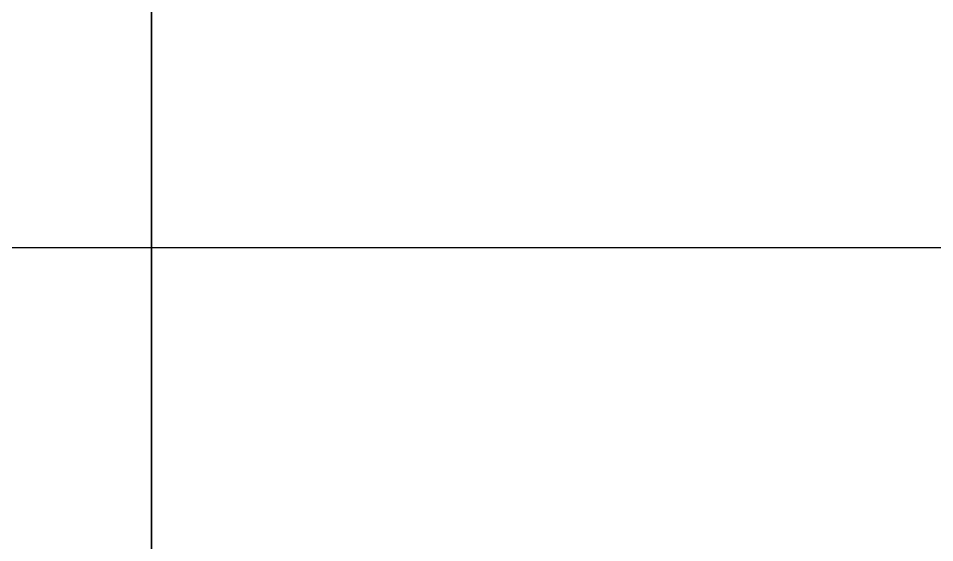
# Model space of a CAD drawing. Header units: millimetres. Extents: x 434053 to 1059003, y -2417481 to 936527.
# Drawn here: x 632850 to 635107, y -2052880 to -2051587 of the extents above; entities that cross this region are included whole.
import ezdxf

# ---------------------------------------------------------------- set-up
doc = ezdxf.new("R2010")
doc.units = ezdxf.units.MM
doc.header["$LTSCALE"] = 1000
doc.header["$MEASUREMENT"] = 0
for name, color, linetype in [('TITLIN', 7, 'Continuous'), ('图框层', 3, 'Continuous'), ('电子签名', 6, 'Continuous')]:
    doc.layers.add(name, color=color, linetype=linetype)

# ---------------------------------------------------------------- blocks, each defined once
blk = doc.blocks.new('A$C62AF6C70')
at = {"layer": '电子签名'}
blk.add_lwpolyline([(0, 0), (0, 10382.2), (2510.4, 10382.2), (2510.4, 0)], close=True, dxfattribs=at)
blk = doc.blocks.new('asdgdfgsghfdjfh')
at = {"xscale": 0.01000000000265255, "yscale": 0.01000000000265255, "zscale": 0.01000000000265255}
blk.add_blockref('A$C62AF6C70', (-25.104, 100.293), dxfattribs=at)
blk = doc.blocks.new('asdfgafg21GZ_LABEL2')
at = {"layer": 'TITLIN'}
for p, q in [((-25.104, 204.115), (-25.104, 100.493)), ((-46.679, 140.115), (0, 140.115))]:
    blk.add_line(p, q, dxfattribs=at)
blk = doc.blocks.new('sgsh')
at = {"layer": '图框层', "rotation": 270}
for name, xscale, yscale, zscale in [('asdfgafg21GZ_LABEL2', 50.00000001002963, 50.00000001002963, 50.00000001002963), ('asdgdfgsghfdjfh', 50, 50, 50)]:
    blk.add_blockref(name, (500, -10000), dxfattribs=dict(at, xscale=xscale, yscale=yscale, zscale=zscale))

msp = doc.modelspace()

# ---------------------------------------------------------------- block references
at = {"xscale": 2, "yscale": 2, "zscale": 2, "rotation": 90}
msp.add_blockref('sgsh', (615688.8, -2067164.3), dxfattribs=at)

doc.saveas('drawing.dxf')
